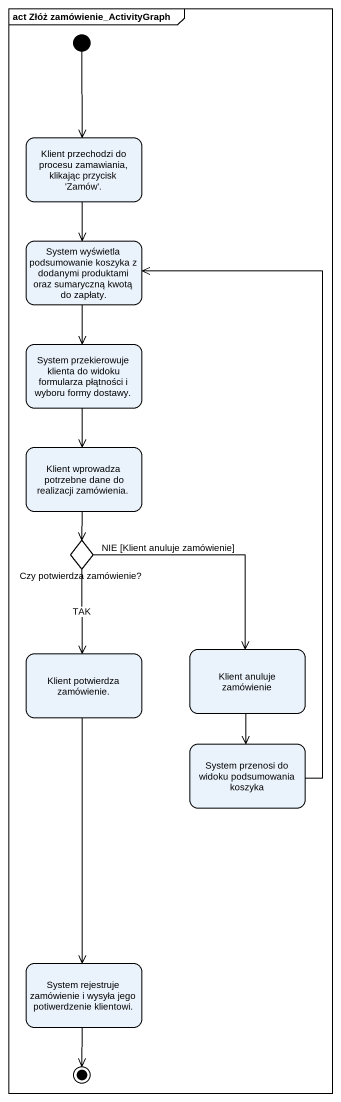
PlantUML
@startuml
mainframe act Złóż zamówienie_ActivityGraph
hide empty description
state "Klient przechodzi do procesu zamawiania, klikając przycisk 'Zamów'." as Klient_przechodzi_do
state "System wyświetla podsumowanie koszyka z dodanymi produktami oraz sumaryczną kwotą do zapłaty." as System_wyświetla
state "System przekierowuje klienta do widoku formularza płątności i wyboru formy dostawy." as System_przekierowuje
state "Klient wprowadza potrzebne dane do realizacji zamówienia." as Klient_wprowadza_potrzebne
state "Czy potwierdza zamówienie?" as Czy_potwierdza_zamówienie <<choice>>
state "Klient potwierdza zamówienie." as Klient_potwierdza_zamówienie
state "Klient anuluje zamówienie" as Klient_anuluje_zamówienie
state "System przenosi do widoku podsumowania koszyka" as System_przenosi_do_widoku
state "System rejestruje zamówienie i wysyła jego potiwerdzenie klientowi." as System_rejestruje
[*] --> Klient_przechodzi_do
Klient_przechodzi_do --> System_wyświetla
System_wyświetla --> System_przekierowuje
System_przekierowuje --> Klient_wprowadza_potrzebne
Klient_wprowadza_potrzebne --> Czy_potwierdza_zamówienie
Czy_potwierdza_zamówienie --> Klient_potwierdza_zamówienie : TAK
Czy_potwierdza_zamówienie --> Klient_anuluje_zamówienie : NIE [Klient anuluje zamówienie]
Klient_potwierdza_zamówienie --> System_rejestruje
Klient_anuluje_zamówienie --> System_przenosi_do_widoku
System_przenosi_do_widoku -up-> System_wyświetla
System_rejestruje --> [*]
@enduml
